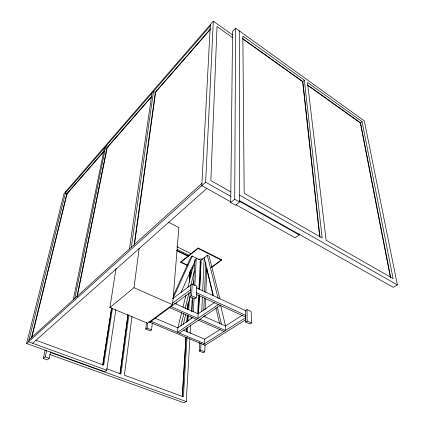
<?xml version="1.0" encoding="UTF-8"?>
<svg xmlns="http://www.w3.org/2000/svg" width="424" height="424" viewBox="0 0 424 424"><rect width="100%" height="100%" fill="white"/><g stroke="black" fill="none" stroke-linecap="round" stroke-linejoin="round"><path stroke-width="0.64" d="M239.274 30.846L239.576 201.951L235.564 205.243L230.714 202.534L234.711 199.211L235.596 28.191L364.327 120.888L397.394 284.954L393.149 287.297L239.618 200.679M230.714 202.534L232.559 31.54L235.596 28.191M211.581 267.576L221.461 260.161L221.471 259.711L198.135 248.008L180.788 261.905L180.757 262.345L187.837 265.758M199.683 342.597L199.296 351.019L203.388 352.699L204.771 351.846L205.046 344.723M204.84 316.77L204.893 315.451M205.137 309.515L205.592 298.305M205.836 292.369L206.833 267.973M220.204 329.342L204.776 339.205L204.596 343.684L151.119 321.265M203.79 310.214L204.32 297.786M204.569 291.903L205.815 262.472M199.296 351.019L200.674 350.16L200.987 343.027M201.787 311.317L202.434 296.922M202.698 291.034L204.193 257.659L213.452 295.851M115.863 309.562L106.731 370.226L104.611 371.716L26.606 343.477L205.64 182.214L213.309 21.2L232.659 34.975M197.69 313.601L198.612 295.099M198.909 289.152L200.351 260.076L192.247 256.085L190.906 257.151L173.289 295.857M214.703 302.413L198.172 313.813L197.944 318.419L171.052 306.61M198.384 313.914L199.291 295.449M199.577 289.512L200.897 262.477L199.709 261.894M198.533 313.564L199.434 295.062M199.688 289.772L201.135 260.034L207.283 255.264L209.074 256.154L219.897 298.83M210.336 24.634L201.808 185.664L230.624 201.76M190.715 285.156L190.016 296.827L194.685 298.952L196.227 297.844L196.842 286.174L192.231 284.022L172.701 298.618M180.757 262.345L198.114 248.459L198.135 248.008M193.36 311.677L194.081 298.607M194.802 285.538L196.312 258.089L181.032 292.491M49.778 354.491L183.974 402.8L186.258 401.539L189.867 338.728M190.169 333.444L190.668 324.848M191.007 318.896L191.123 316.914M191.425 311.624L192.226 297.738M192.003 311.354L192.756 298.136M193.508 284.917L194.934 259.806M190.016 296.827L191.547 295.708L192.231 284.022M187.021 337.329L183.396 396.769L124.38 375.219L132.007 316.357M187.344 332.045L187.625 327.418M187.991 321.477L188.351 315.53M188.717 309.589L189.438 297.701M190.726 276.565L191.171 269.298M182.23 396.784L185.929 337.409M186.3 331.467L186.507 328.171M186.873 322.235L187.328 314.974M187.657 309.695L188.065 303.102M189.38 281.986L190.037 271.429M182.373 396.705L186.062 337.319M186.39 332.04L186.634 328.081M187.005 322.145L187.413 315.546M187.784 309.605L188.192 303.006M189.507 281.891L190.201 270.676M116.091 268.318L109.89 307.522L147.541 323.199L172.605 304.734L178.875 227.577L168.307 222.176M146.545 322.171L145.782 329.035L150.271 330.879L151.585 329.93L152.301 323.072M145.782 329.035L147.091 328.081L147.642 323.083M109.89 307.522L133.984 287.689L139.157 248.459M128.843 315.059L120.973 373.973L106.689 368.758M120.013 373.433L127.947 314.576M120.056 374L127.984 315.133M134.461 244.807L155.624 92.199L210.013 29.818M134.079 245.326L155.396 92.056L210.643 28.652M131.281 247.298L153.488 91.42L155.566 92.702M129.447 248.962L151.972 93.169M102.793 365.154L111.65 308.354M112.482 308.264L103.679 365.101L36.035 340.26M102.762 364.598L111.623 307.803M76.908 296.88L106.991 147.616L151.416 96.63M77.311 296.344L107.203 147.732L151.644 96.767M74.757 298.422L105.719 146.492L108.025 147.748M73.294 299.741L104.458 147.95M45.161 350.091L43.264 358.476L47.244 359.891L49.205 358.28L50.62 351.819M43.264 358.476L45.214 356.854L46.666 350.388M31.424 337.896L66.865 193.667L104.24 150.774M31.678 337.992L67.066 193.768L104.018 151.389M183.253 324.599L185.77 314.311M187.032 309.165L190.18 296.307M193.01 284.732L193.953 280.874M180.894 325.722L183.878 313.622M185.129 308.524L189.051 292.597M190.779 285.591L194.388 270.941M65.746 191.622L28.509 341.76L106.731 370.226M181.684 312.419L177.863 327.816L177.534 332.337L218.318 304.527M182.956 307.289L185.977 295.104M187.885 287.408L193.137 266.246L194.627 265.09M26.606 343.477L64.04 193.593L213.309 21.2M175.939 303.955L176.744 302.148M173.056 298.385L192.247 256.085M210.267 25.965L65.418 192.952L67.607 194.033M302.529 81.858L304.342 80.189L242.862 36.072L244.176 193.264L322.161 237.981L304.342 80.189M28.991 339.804L201.93 183.417M32.606 343.255L206.817 188.463M360.209 123.082L362.059 121.609L307.506 82.463L326.109 240.244L393.106 278.658L362.059 121.609M211.597 267.136L221.471 259.711M206.382 271.482L207.421 270.697M172.324 303.282L190.434 289.889M149.81 322.229L190.45 292.343M299.116 233.64L299.227 234.954L295.162 237.811L235.808 204.66M192.962 317.406L177.863 327.816L155.184 318.212M179.426 333.132L220.273 305.423M247.028 309.621L245.448 310.638L245.549 322.097L249.778 324.021L251.384 323.03L251.199 311.571L247.028 309.621L247.15 321.095L245.549 322.097M242.39 315.159L225.526 325.939L203.637 316.235M203.223 344.553L245.697 317.709M245.777 319.68L205.025 345.306L148.819 321.816M45.214 356.854L49.205 358.28M50.488 352.418L186.258 401.539M147.091 328.081L151.585 329.93M200.674 350.16L204.771 351.846M183.322 330.126L204.776 339.205M199.868 319.267L225.457 330.503L225.526 325.939L220.475 304.877M169.642 307.644L196.503 319.404M198.427 320.242L223.983 331.43M133.984 287.689L172.605 304.734M174.407 303.277L198.172 313.813M191.547 295.708L196.227 297.844M247.15 321.095L251.384 323.03M196.063 292.486L246.053 315.546M196.328 294.415L245.655 317.094M196.317 287.758L246.01 310.898M191.971 267.745L193.153 268.312M180.788 261.905L187.869 265.313M191.998 267.306L193.18 267.873M176.723 250.626L188.537 256.419M177.153 249.492L189.57 255.593M176.84 250.531L188.659 256.319M176.914 246.673L191.107 253.674M198.114 248.459L221.461 260.161M205.64 182.214L230.905 196.45M239.518 201.305L299.227 234.954M234.711 199.211L239.576 201.951M230.926 191.955L210.839 180.55L217.024 26.59L232.644 37.667M239.56 195.104L397.394 284.954M242.502 38.399L302.853 81.562L320.003 237.318M307.623 84.97L360.538 122.822L390.748 277.831M242.846 38.987L302.651 81.742L319.675 236.836M307.421 85.15L360.336 122.981L390.361 277.328M207.283 255.264L218.116 298.565M217.316 306.844L221.407 324.111M206.87 269.494L213.034 295.682M215.885 307.813L219.643 323.777M200.833 262.673A3.079 1.876 2.8 0 1 200.218 262.589M198.58 259.605A3.079 1.876 2.8 0 1 202.672 259.265"/></g></svg>
